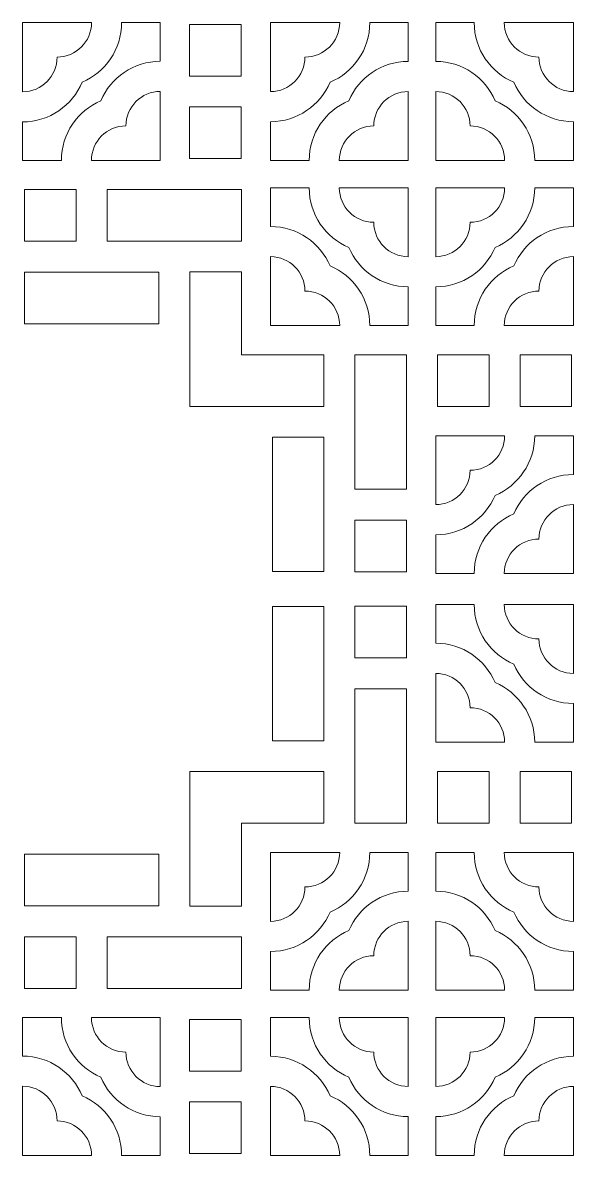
# Model space of a CAD drawing. Header units: centimetres. Extents: x -71 to 71, y -33 to 33.
# Drawn here: x 39 to 71, y -32.9 to 32.9 of the extents above; entities that cross this region are included whole.
import ezdxf

# ---------------------------------------------------------------- set-up
doc = ezdxf.new("R2010")
doc.units = ezdxf.units.CM
doc.header["$MEASUREMENT"] = 0
doc.layers.add('layer 1', color=7, linetype='Continuous')

msp = doc.modelspace()

# ---------------------------------------------------------------- linework, layer by layer
at = {"layer": 'layer 1', "color": 240, "lineweight": 9}
for points in [[(48.7051, 29.80775), (51.7051, 29.80775), (51.7051, 32.80773), (48.7051, 32.80773), (48.7051, 29.80775)], [(43.91277, 20.2086), (51.71277, 20.2086), (51.71277, 23.20858), (43.91277, 23.20858), (43.91277, 20.2086)], [(39.11066, 15.41611), (46.91066, 15.41611), (46.91066, 18.41609), (39.11066, 18.41609), (39.11066, 15.41611)], [(48.7051, -28.00771), (51.7051, -28.00771), (51.7051, -25.00773), (48.7051, -25.00773), (48.7051, -28.00771)]]:
    msp.add_lwpolyline(points, close=True, dxfattribs=at)
for points, knots in [([(53.41277, 28.90365), (54.51544, 28.90365), (55.41275, 29.80702), (55.41275, 30.90782), (55.41275, 30.90782), (56.51785, 30.89952), (57.42871, 31.80216), (57.42871, 32.90775), (57.42871, 32.90775), (57.42871, 32.90775), (53.41277, 32.90775), (53.41277, 32.90775), (53.41277, 32.90775), (53.41277, 32.90775), (53.41277, 28.90365), (53.41277, 28.90365)], [0, 0, 0, 0, 0.2, 0.2, 0.2, 0.2, 0.4, 0.4, 0.4, 0.4, 0.6, 0.6, 0.6, 0.6, 1, 1, 1, 1]), ([(56.86803, 29.44403), (56.29873, 28.09801), (54.96591, 27.15355), (53.41277, 27.15355), (53.41277, 27.15355), (53.41277, 27.15355), (53.41277, 24.90775), (53.41277, 24.90775), (53.41277, 24.90775), (53.41277, 24.90775), (55.65857, 24.90775), (55.65857, 24.90775), (55.65857, 24.90775), (55.65857, 26.46422), (56.60723, 27.79926), (57.95788, 28.3665), (57.95788, 28.3665), (58.52746, 29.7119), (59.86007, 30.65608), (61.41277, 30.65608), (61.41277, 30.65608), (61.41277, 30.65608), (61.41277, 32.90775), (61.41277, 32.90775), (61.41277, 32.90775), (61.41277, 32.90775), (59.17871, 32.90775), (59.17871, 32.90775), (59.17871, 32.90775), (59.17871, 31.34697), (58.22465, 30.00856), (56.86803, 29.44403)], [0, 0, 0, 0, 0.11111111, 0.11111111, 0.11111111, 0.11111111, 0.22222222, 0.22222222, 0.22222222, 0.22222222, 0.33333333, 0.33333333, 0.33333333, 0.33333333, 0.44444444, 0.44444444, 0.44444444, 0.44444444, 0.55555556, 0.55555556, 0.55555556, 0.55555556, 0.66666667, 0.66666667, 0.66666667, 0.66666667, 0.77777778, 0.77777778, 0.77777778, 0.77777778, 1, 1, 1, 1]), ([(67.55751, 29.44403), (68.12681, 28.09801), (69.45963, 27.15355), (71.01277, 27.15355), (71.01277, 27.15355), (71.01277, 27.15355), (71.01277, 24.90775), (71.01277, 24.90775), (71.01277, 24.90775), (71.01277, 24.90775), (68.76697, 24.90775), (68.76697, 24.90775), (68.76697, 24.90775), (68.76697, 26.46422), (67.81831, 27.79926), (66.46766, 28.3665), (66.46766, 28.3665), (65.89808, 29.7119), (64.56547, 30.65608), (63.01277, 30.65608), (63.01277, 30.65608), (63.01277, 30.65608), (63.01277, 32.90775), (63.01277, 32.90775), (63.01277, 32.90775), (63.01277, 32.90775), (65.24683, 32.90775), (65.24683, 32.90775), (65.24683, 32.90775), (65.24683, 31.34697), (66.20089, 30.00856), (67.55751, 29.44403)], [0, 0, 0, 0, 0.11111111, 0.11111111, 0.11111111, 0.11111111, 0.22222222, 0.22222222, 0.22222222, 0.22222222, 0.33333333, 0.33333333, 0.33333333, 0.33333333, 0.44444444, 0.44444444, 0.44444444, 0.44444444, 0.55555556, 0.55555556, 0.55555556, 0.55555556, 0.66666667, 0.66666667, 0.66666667, 0.66666667, 0.77777778, 0.77777778, 0.77777778, 0.77777778, 1, 1, 1, 1]), ([(71.01277, 28.90365), (69.9101, 28.90365), (69.01279, 29.80702), (69.01279, 30.90782), (69.01279, 30.90782), (67.90769, 30.89952), (66.99683, 31.80216), (66.99683, 32.90775), (66.99683, 32.90775), (66.99683, 32.90775), (71.01277, 32.90775), (71.01277, 32.90775), (71.01277, 32.90775), (71.01277, 32.90775), (71.01277, 28.90365), (71.01277, 28.90365)], [0, 0, 0, 0, 0.2, 0.2, 0.2, 0.2, 0.4, 0.4, 0.4, 0.4, 0.6, 0.6, 0.6, 0.6, 1, 1, 1, 1]), ([(43.00412, 32.9077), (43.00412, 31.80503), (42.10075, 30.90772), (40.99995, 30.90772), (40.99995, 30.90772), (41.00825, 29.80262), (40.10561, 28.89176), (39.00002, 28.89176), (39.00002, 28.89176), (39.00002, 28.89176), (39.00002, 32.9077), (39.00002, 32.9077), (39.00002, 32.9077), (39.00002, 32.9077), (43.00412, 32.9077), (43.00412, 32.9077)], [0, 0, 0, 0, 0.2, 0.2, 0.2, 0.2, 0.4, 0.4, 0.4, 0.4, 0.6, 0.6, 0.6, 0.6, 1, 1, 1, 1]), ([(42.46374, 29.45244), (43.80976, 30.02174), (44.75422, 31.35456), (44.75422, 32.9077), (44.75422, 32.9077), (44.75422, 32.9077), (47.00002, 32.9077), (47.00002, 32.9077), (47.00002, 32.9077), (47.00002, 32.9077), (47.00002, 30.6619), (47.00002, 30.6619), (47.00002, 30.6619), (45.44355, 30.6619), (44.10851, 29.71324), (43.54127, 28.36259), (43.54127, 28.36259), (42.19587, 27.79301), (41.25169, 26.4604), (41.25169, 24.9077), (41.25169, 24.9077), (41.25169, 24.9077), (39.00002, 24.9077), (39.00002, 24.9077), (39.00002, 24.9077), (39.00002, 24.9077), (39.00002, 27.14176), (39.00002, 27.14176), (39.00002, 27.14176), (40.5608, 27.14176), (41.89921, 28.09582), (42.46374, 29.45244)], [0, 0, 0, 0, 0.11111111, 0.11111111, 0.11111111, 0.11111111, 0.22222222, 0.22222222, 0.22222222, 0.22222222, 0.33333333, 0.33333333, 0.33333333, 0.33333333, 0.44444444, 0.44444444, 0.44444444, 0.44444444, 0.55555556, 0.55555556, 0.55555556, 0.55555556, 0.66666667, 0.66666667, 0.66666667, 0.66666667, 0.77777778, 0.77777778, 0.77777778, 0.77777778, 1, 1, 1, 1]), ([(45.00002, 26.9077), (43.89563, 26.9077), (43.00169, 26.01209), (43.00169, 24.9077), (43.00169, 24.9077), (43.00169, 24.9077), (47.00002, 24.9077), (47.00002, 24.9077), (47.00002, 24.9077), (47.00002, 24.9077), (47.00002, 28.9119), (47.00002, 28.9119), (47.00002, 28.9119), (45.89742, 28.9119), (45.00002, 28.00848), (45.00002, 26.9077)], [0, 0, 0, 0, 0.2, 0.2, 0.2, 0.2, 0.4, 0.4, 0.4, 0.4, 0.6, 0.6, 0.6, 0.6, 1, 1, 1, 1]), ([(59.41277, 26.90775), (59.41277, 28.01214), (60.30838, 28.90608), (61.41277, 28.90608), (61.41277, 28.90608), (61.41277, 28.90608), (61.41277, 24.90775), (61.41277, 24.90775), (61.41277, 24.90775), (61.41277, 24.90775), (57.40857, 24.90775), (57.40857, 24.90775), (57.40857, 24.90775), (57.40857, 26.01035), (58.31199, 26.90775), (59.41277, 26.90775)], [0, 0, 0, 0, 0.2, 0.2, 0.2, 0.2, 0.4, 0.4, 0.4, 0.4, 0.6, 0.6, 0.6, 0.6, 1, 1, 1, 1]), ([(65.01277, 26.90775), (65.01277, 28.01214), (64.11716, 28.90608), (63.01277, 28.90608), (63.01277, 28.90608), (63.01277, 28.90608), (63.01277, 24.90775), (63.01277, 24.90775), (63.01277, 24.90775), (63.01277, 24.90775), (67.01697, 24.90775), (67.01697, 24.90775), (67.01697, 24.90775), (67.01697, 26.01035), (66.11355, 26.90775), (65.01277, 26.90775)], [0, 0, 0, 0, 0.2, 0.2, 0.2, 0.2, 0.4, 0.4, 0.4, 0.4, 0.6, 0.6, 0.6, 0.6, 1, 1, 1, 1]), ([(51.7051, 25.00773), (51.7051, 25.00773), (48.7051, 25.00773), (48.7051, 25.00773), (48.7051, 25.00773), (48.7051, 25.00773), (48.7051, 28.00773), (48.7051, 28.00773), (48.7051, 28.00773), (48.7051, 28.00773), (51.7051, 28.00773), (51.7051, 28.00773), (51.7051, 28.00773), (51.7051, 28.00773), (51.7051, 25.00773), (51.7051, 25.00773)], [0, 0, 0, 0, 0.2, 0.2, 0.2, 0.2, 0.4, 0.4, 0.4, 0.4, 0.6, 0.6, 0.6, 0.6, 1, 1, 1, 1]), ([(47.00002, 24.99012), (47.00112, 24.96277), (47.00169, 24.9353), (47.00169, 24.9077), (47.00169, 24.9077), (47.00169, 24.90758), (47.00168, 24.90745), (47.00168, 24.90732)], [0, 0, 0, 0, 0.33333333, 0.33333333, 0.33333333, 0.33333333, 1, 1, 1, 1]), ([(61.33035, 24.90775), (61.3577, 24.90665), (61.38517, 24.90608), (61.41277, 24.90608), (61.41277, 24.90608), (61.41289, 24.90608), (61.41302, 24.90609), (61.41315, 24.90609)], [0, 0, 0, 0, 0.33333333, 0.33333333, 0.33333333, 0.33333333, 1, 1, 1, 1]), ([(63.09519, 24.90775), (63.06784, 24.90665), (63.04037, 24.90608), (63.01277, 24.90608), (63.01277, 24.90608), (63.01265, 24.90608), (63.01252, 24.90609), (63.01239, 24.90609)], [0, 0, 0, 0, 0.33333333, 0.33333333, 0.33333333, 0.33333333, 1, 1, 1, 1]), ([(42.10597, 20.20496), (42.10597, 20.20496), (42.10597, 23.20496), (42.10597, 23.20496), (42.10597, 23.20496), (42.10597, 23.20496), (39.10597, 23.20496), (39.10597, 23.20496), (39.10597, 23.20496), (39.10597, 23.20496), (39.10597, 20.20496), (39.10597, 20.20496), (39.10597, 20.20496), (39.10597, 20.20496), (42.10597, 20.20496), (42.10597, 20.20496)], [0, 0, 0, 0, 0.2, 0.2, 0.2, 0.2, 0.4, 0.4, 0.4, 0.4, 0.6, 0.6, 0.6, 0.6, 1, 1, 1, 1]), ([(56.86803, 18.77147), (56.29873, 20.11749), (54.96591, 21.06195), (53.41277, 21.06195), (53.41277, 21.06195), (53.41277, 21.06195), (53.41277, 23.30775), (53.41277, 23.30775), (53.41277, 23.30775), (53.41277, 23.30775), (55.65857, 23.30775), (55.65857, 23.30775), (55.65857, 23.30775), (55.65857, 21.75128), (56.60723, 20.41624), (57.95788, 19.849), (57.95788, 19.849), (58.52746, 18.5036), (59.86007, 17.55942), (61.41277, 17.55942), (61.41277, 17.55942), (61.41277, 17.55942), (61.41277, 15.30775), (61.41277, 15.30775), (61.41277, 15.30775), (61.41277, 15.30775), (59.17871, 15.30775), (59.17871, 15.30775), (59.17871, 15.30775), (59.17871, 16.86853), (58.22465, 18.20694), (56.86803, 18.77147)], [0, 0, 0, 0, 0.11111111, 0.11111111, 0.11111111, 0.11111111, 0.22222222, 0.22222222, 0.22222222, 0.22222222, 0.33333333, 0.33333333, 0.33333333, 0.33333333, 0.44444444, 0.44444444, 0.44444444, 0.44444444, 0.55555556, 0.55555556, 0.55555556, 0.55555556, 0.66666667, 0.66666667, 0.66666667, 0.66666667, 0.77777778, 0.77777778, 0.77777778, 0.77777778, 1, 1, 1, 1]), ([(59.41277, 21.30775), (59.41277, 20.20336), (60.30838, 19.30942), (61.41277, 19.30942), (61.41277, 19.30942), (61.41277, 19.30942), (61.41277, 23.30775), (61.41277, 23.30775), (61.41277, 23.30775), (61.41277, 23.30775), (57.40857, 23.30775), (57.40857, 23.30775), (57.40857, 23.30775), (57.40857, 22.20515), (58.31199, 21.30775), (59.41277, 21.30775)], [0, 0, 0, 0, 0.2, 0.2, 0.2, 0.2, 0.4, 0.4, 0.4, 0.4, 0.6, 0.6, 0.6, 0.6, 1, 1, 1, 1]), ([(61.33035, 23.30775), (61.3577, 23.30885), (61.38517, 23.30942), (61.41277, 23.30942), (61.41277, 23.30942), (61.41289, 23.30942), (61.41302, 23.30941), (61.41315, 23.30941)], [0, 0, 0, 0, 0.33333333, 0.33333333, 0.33333333, 0.33333333, 1, 1, 1, 1]), ([(63.09519, 23.30775), (63.06784, 23.30885), (63.04037, 23.30942), (63.01277, 23.30942), (63.01277, 23.30942), (63.01265, 23.30942), (63.01252, 23.30941), (63.01239, 23.30941)], [0, 0, 0, 0, 0.33333333, 0.33333333, 0.33333333, 0.33333333, 1, 1, 1, 1]), ([(67.55751, 18.77147), (68.12681, 20.11749), (69.45963, 21.06195), (71.01277, 21.06195), (71.01277, 21.06195), (71.01277, 21.06195), (71.01277, 23.30775), (71.01277, 23.30775), (71.01277, 23.30775), (71.01277, 23.30775), (68.76697, 23.30775), (68.76697, 23.30775), (68.76697, 23.30775), (68.76697, 21.75128), (67.81831, 20.41624), (66.46766, 19.849), (66.46766, 19.849), (65.89808, 18.5036), (64.56547, 17.55942), (63.01277, 17.55942), (63.01277, 17.55942), (63.01277, 17.55942), (63.01277, 15.30775), (63.01277, 15.30775), (63.01277, 15.30775), (63.01277, 15.30775), (65.24683, 15.30775), (65.24683, 15.30775), (65.24683, 15.30775), (65.24683, 16.86853), (66.20089, 18.20694), (67.55751, 18.77147)], [0, 0, 0, 0, 0.11111111, 0.11111111, 0.11111111, 0.11111111, 0.22222222, 0.22222222, 0.22222222, 0.22222222, 0.33333333, 0.33333333, 0.33333333, 0.33333333, 0.44444444, 0.44444444, 0.44444444, 0.44444444, 0.55555556, 0.55555556, 0.55555556, 0.55555556, 0.66666667, 0.66666667, 0.66666667, 0.66666667, 0.77777778, 0.77777778, 0.77777778, 0.77777778, 1, 1, 1, 1]), ([(65.01277, 21.30775), (65.01277, 20.20336), (64.11716, 19.30942), (63.01277, 19.30942), (63.01277, 19.30942), (63.01277, 19.30942), (63.01277, 23.30775), (63.01277, 23.30775), (63.01277, 23.30775), (63.01277, 23.30775), (67.01697, 23.30775), (67.01697, 23.30775), (67.01697, 23.30775), (67.01697, 22.20515), (66.11355, 21.30775), (65.01277, 21.30775)], [0, 0, 0, 0, 0.2, 0.2, 0.2, 0.2, 0.4, 0.4, 0.4, 0.4, 0.6, 0.6, 0.6, 0.6, 1, 1, 1, 1]), ([(53.41277, 19.31185), (54.51544, 19.31185), (55.41275, 18.40848), (55.41275, 17.30768), (55.41275, 17.30768), (56.51785, 17.31598), (57.42871, 16.41334), (57.42871, 15.30775), (57.42871, 15.30775), (57.42871, 15.30775), (53.41277, 15.30775), (53.41277, 15.30775), (53.41277, 15.30775), (53.41277, 15.30775), (53.41277, 19.31185), (53.41277, 19.31185)], [0, 0, 0, 0, 0.2, 0.2, 0.2, 0.2, 0.4, 0.4, 0.4, 0.4, 0.6, 0.6, 0.6, 0.6, 1, 1, 1, 1]), ([(71.01277, 19.31185), (69.9101, 19.31185), (69.01279, 18.40848), (69.01279, 17.30768), (69.01279, 17.30768), (67.90769, 17.31598), (66.99683, 16.41334), (66.99683, 15.30775), (66.99683, 15.30775), (66.99683, 15.30775), (71.01277, 15.30775), (71.01277, 15.30775), (71.01277, 15.30775), (71.01277, 15.30775), (71.01277, 19.31185), (71.01277, 19.31185)], [0, 0, 0, 0, 0.2, 0.2, 0.2, 0.2, 0.4, 0.4, 0.4, 0.4, 0.6, 0.6, 0.6, 0.6, 1, 1, 1, 1]), ([(48.71664, 10.61157), (48.71664, 10.61157), (56.50819, 10.61141), (56.50819, 10.61141), (56.50819, 10.61141), (56.50819, 10.61141), (56.50819, 13.61141), (56.50819, 13.61141), (56.50819, 13.61141), (56.50819, 13.61141), (51.71664, 13.60397), (51.71664, 13.60397), (51.71664, 13.60397), (51.71664, 13.60397), (51.71734, 18.4211), (51.71734, 18.4211), (51.71734, 18.4211), (51.71734, 18.4211), (48.71734, 18.4211), (48.71734, 18.4211), (48.71734, 18.4211), (48.71734, 18.4211), (48.71664, 10.61157), (48.71664, 10.61157)], [0, 0, 0, 0, 0.14285714, 0.14285714, 0.14285714, 0.14285714, 0.28571429, 0.28571429, 0.28571429, 0.28571429, 0.42857143, 0.42857143, 0.42857143, 0.42857143, 0.57142857, 0.57142857, 0.57142857, 0.57142857, 0.71428571, 0.71428571, 0.71428571, 0.71428571, 1, 1, 1, 1]), ([(61.31314, 5.80397), (61.31314, 5.80397), (61.31314, 13.60397), (61.31314, 13.60397), (61.31314, 13.60397), (61.31314, 13.60397), (58.31315, 13.60397), (58.31315, 13.60397), (58.31315, 13.60397), (58.31315, 13.60397), (58.31315, 5.80397), (58.31315, 5.80397), (58.31315, 5.80397), (58.31315, 5.80397), (61.31314, 5.80397), (61.31314, 5.80397)], [0, 0, 0, 0, 0.2, 0.2, 0.2, 0.2, 0.4, 0.4, 0.4, 0.4, 0.6, 0.6, 0.6, 0.6, 1, 1, 1, 1]), ([(63.11261, 10.60472), (63.11261, 10.60472), (63.11261, 13.60472), (63.11261, 13.60472), (63.11261, 13.60472), (63.11261, 13.60472), (66.11261, 13.60472), (66.11261, 13.60472), (66.11261, 13.60472), (66.11261, 13.60472), (66.11261, 10.60472), (66.11261, 10.60472), (66.11261, 10.60472), (66.11261, 10.60472), (63.11261, 10.60472), (63.11261, 10.60472)], [0, 0, 0, 0, 0.2, 0.2, 0.2, 0.2, 0.4, 0.4, 0.4, 0.4, 0.6, 0.6, 0.6, 0.6, 1, 1, 1, 1]), ([(70.91261, 10.60472), (70.91261, 10.60472), (70.91261, 13.60472), (70.91261, 13.60472), (70.91261, 13.60472), (70.91261, 13.60472), (67.91261, 13.60472), (67.91261, 13.60472), (67.91261, 13.60472), (67.91261, 13.60472), (67.91261, 10.60472), (67.91261, 10.60472), (67.91261, 10.60472), (67.91261, 10.60472), (70.91261, 10.60472), (70.91261, 10.60472)], [0, 0, 0, 0, 0.2, 0.2, 0.2, 0.2, 0.4, 0.4, 0.4, 0.4, 0.6, 0.6, 0.6, 0.6, 1, 1, 1, 1]), ([(56.51479, 1.01498), (56.51479, 1.01498), (56.51479, 8.81498), (56.51479, 8.81498), (56.51479, 8.81498), (56.51479, 8.81498), (53.5148, 8.81498), (53.5148, 8.81498), (53.5148, 8.81498), (53.5148, 8.81498), (53.5148, 1.01498), (53.5148, 1.01498), (53.5148, 1.01498), (53.5148, 1.01498), (56.51479, 1.01498), (56.51479, 1.01498)], [0, 0, 0, 0, 0.2, 0.2, 0.2, 0.2, 0.4, 0.4, 0.4, 0.4, 0.6, 0.6, 0.6, 0.6, 1, 1, 1, 1]), ([(63.09473, 8.9), (63.06738, 8.9011), (63.03991, 8.90167), (63.01231, 8.90167), (63.01231, 8.90167), (63.01219, 8.90167), (63.01206, 8.90166), (63.01193, 8.90166)], [0, 0, 0, 0, 0.33333333, 0.33333333, 0.33333333, 0.33333333, 1, 1, 1, 1]), ([(67.55705, 4.36372), (68.12635, 5.70974), (69.45917, 6.6542), (71.01231, 6.6542), (71.01231, 6.6542), (71.01231, 6.6542), (71.01231, 8.9), (71.01231, 8.9), (71.01231, 8.9), (71.01231, 8.9), (68.76651, 8.9), (68.76651, 8.9), (68.76651, 8.9), (68.76651, 7.34353), (67.81785, 6.00849), (66.4672, 5.44125), (66.4672, 5.44125), (65.89762, 4.09585), (64.56501, 3.15167), (63.01231, 3.15167), (63.01231, 3.15167), (63.01231, 3.15167), (63.01231, 0.9), (63.01231, 0.9), (63.01231, 0.9), (63.01231, 0.9), (65.24637, 0.9), (65.24637, 0.9), (65.24637, 0.9), (65.24637, 2.46078), (66.20043, 3.79919), (67.55705, 4.36372)], [0, 0, 0, 0, 0.11111111, 0.11111111, 0.11111111, 0.11111111, 0.22222222, 0.22222222, 0.22222222, 0.22222222, 0.33333333, 0.33333333, 0.33333333, 0.33333333, 0.44444444, 0.44444444, 0.44444444, 0.44444444, 0.55555556, 0.55555556, 0.55555556, 0.55555556, 0.66666667, 0.66666667, 0.66666667, 0.66666667, 0.77777778, 0.77777778, 0.77777778, 0.77777778, 1, 1, 1, 1]), ([(65.01231, 6.9), (65.01231, 5.79561), (64.1167, 4.90167), (63.01231, 4.90167), (63.01231, 4.90167), (63.01231, 4.90167), (63.01231, 8.9), (63.01231, 8.9), (63.01231, 8.9), (63.01231, 8.9), (67.01651, 8.9), (67.01651, 8.9), (67.01651, 8.9), (67.01651, 7.7974), (66.11309, 6.9), (65.01231, 6.9)], [0, 0, 0, 0, 0.2, 0.2, 0.2, 0.2, 0.4, 0.4, 0.4, 0.4, 0.6, 0.6, 0.6, 0.6, 1, 1, 1, 1]), ([(71.01231, 4.9041), (69.90964, 4.9041), (69.01233, 4.00073), (69.01233, 2.89993), (69.01233, 2.89993), (67.90723, 2.90823), (66.99637, 2.00559), (66.99637, 0.9), (66.99637, 0.9), (66.99637, 0.9), (71.01231, 0.9), (71.01231, 0.9), (71.01231, 0.9), (71.01231, 0.9), (71.01231, 4.9041), (71.01231, 4.9041)], [0, 0, 0, 0, 0.2, 0.2, 0.2, 0.2, 0.4, 0.4, 0.4, 0.4, 0.6, 0.6, 0.6, 0.6, 1, 1, 1, 1]), ([(61.30876, 1.00155), (61.30876, 1.00155), (61.30876, 4.00155), (61.30876, 4.00155), (61.30876, 4.00155), (61.30876, 4.00155), (58.30876, 4.00155), (58.30876, 4.00155), (58.30876, 4.00155), (58.30876, 4.00155), (58.30876, 1.00155), (58.30876, 1.00155), (58.30876, 1.00155), (58.30876, 1.00155), (61.30876, 1.00155), (61.30876, 1.00155)], [0, 0, 0, 0, 0.2, 0.2, 0.2, 0.2, 0.4, 0.4, 0.4, 0.4, 0.6, 0.6, 0.6, 0.6, 1, 1, 1, 1]), ([(56.51479, -1.01498), (56.51479, -1.01498), (56.51479, -8.81498), (56.51479, -8.81498), (56.51479, -8.81498), (56.51479, -8.81498), (53.5148, -8.81498), (53.5148, -8.81498), (53.5148, -8.81498), (53.5148, -8.81498), (53.5148, -1.01498), (53.5148, -1.01498), (53.5148, -1.01498), (53.5148, -1.01498), (56.51479, -1.01498), (56.51479, -1.01498)], [0, 0, 0, 0, 0.2, 0.2, 0.2, 0.2, 0.4, 0.4, 0.4, 0.4, 0.6, 0.6, 0.6, 0.6, 1, 1, 1, 1]), ([(61.30876, -1.00155), (61.30876, -1.00155), (61.30876, -4.00155), (61.30876, -4.00155), (61.30876, -4.00155), (61.30876, -4.00155), (58.30876, -4.00155), (58.30876, -4.00155), (58.30876, -4.00155), (58.30876, -4.00155), (58.30876, -1.00155), (58.30876, -1.00155), (58.30876, -1.00155), (58.30876, -1.00155), (61.30876, -1.00155), (61.30876, -1.00155)], [0, 0, 0, 0, 0.2, 0.2, 0.2, 0.2, 0.4, 0.4, 0.4, 0.4, 0.6, 0.6, 0.6, 0.6, 1, 1, 1, 1]), ([(67.55705, -4.36372), (68.12635, -5.70974), (69.45917, -6.6542), (71.01231, -6.6542), (71.01231, -6.6542), (71.01231, -6.6542), (71.01231, -8.9), (71.01231, -8.9), (71.01231, -8.9), (71.01231, -8.9), (68.76651, -8.9), (68.76651, -8.9), (68.76651, -8.9), (68.76651, -7.34353), (67.81785, -6.00849), (66.4672, -5.44125), (66.4672, -5.44125), (65.89762, -4.09585), (64.56501, -3.15167), (63.01231, -3.15167), (63.01231, -3.15167), (63.01231, -3.15167), (63.01231, -0.9), (63.01231, -0.9), (63.01231, -0.9), (63.01231, -0.9), (65.24637, -0.9), (65.24637, -0.9), (65.24637, -0.9), (65.24637, -2.46078), (66.20043, -3.79919), (67.55705, -4.36372)], [0, 0, 0, 0, 0.11111111, 0.11111111, 0.11111111, 0.11111111, 0.22222222, 0.22222222, 0.22222222, 0.22222222, 0.33333333, 0.33333333, 0.33333333, 0.33333333, 0.44444444, 0.44444444, 0.44444444, 0.44444444, 0.55555556, 0.55555556, 0.55555556, 0.55555556, 0.66666667, 0.66666667, 0.66666667, 0.66666667, 0.77777778, 0.77777778, 0.77777778, 0.77777778, 1, 1, 1, 1]), ([(71.01231, -4.9041), (69.90964, -4.9041), (69.01233, -4.00073), (69.01233, -2.89993), (69.01233, -2.89993), (67.90723, -2.90823), (66.99637, -2.00559), (66.99637, -0.9), (66.99637, -0.9), (66.99637, -0.9), (71.01231, -0.9), (71.01231, -0.9), (71.01231, -0.9), (71.01231, -0.9), (71.01231, -4.9041), (71.01231, -4.9041)], [0, 0, 0, 0, 0.2, 0.2, 0.2, 0.2, 0.4, 0.4, 0.4, 0.4, 0.6, 0.6, 0.6, 0.6, 1, 1, 1, 1]), ([(65.01231, -6.9), (65.01231, -5.79561), (64.1167, -4.90167), (63.01231, -4.90167), (63.01231, -4.90167), (63.01231, -4.90167), (63.01231, -8.9), (63.01231, -8.9), (63.01231, -8.9), (63.01231, -8.9), (67.01651, -8.9), (67.01651, -8.9), (67.01651, -8.9), (67.01651, -7.7974), (66.11309, -6.9), (65.01231, -6.9)], [0, 0, 0, 0, 0.2, 0.2, 0.2, 0.2, 0.4, 0.4, 0.4, 0.4, 0.6, 0.6, 0.6, 0.6, 1, 1, 1, 1]), ([(61.31314, -5.80397), (61.31314, -5.80397), (61.31314, -13.60397), (61.31314, -13.60397), (61.31314, -13.60397), (61.31314, -13.60397), (58.31315, -13.60397), (58.31315, -13.60397), (58.31315, -13.60397), (58.31315, -13.60397), (58.31315, -5.80397), (58.31315, -5.80397), (58.31315, -5.80397), (58.31315, -5.80397), (61.31314, -5.80397), (61.31314, -5.80397)], [0, 0, 0, 0, 0.2, 0.2, 0.2, 0.2, 0.4, 0.4, 0.4, 0.4, 0.6, 0.6, 0.6, 0.6, 1, 1, 1, 1]), ([(63.09473, -8.9), (63.06738, -8.9011), (63.03991, -8.90167), (63.01231, -8.90167), (63.01231, -8.90167), (63.01219, -8.90167), (63.01206, -8.90166), (63.01193, -8.90166)], [0, 0, 0, 0, 0.33333333, 0.33333333, 0.33333333, 0.33333333, 1, 1, 1, 1]), ([(48.71664, -10.61157), (48.71664, -10.61157), (56.50819, -10.61141), (56.50819, -10.61141), (56.50819, -10.61141), (56.50819, -10.61141), (56.50819, -13.61141), (56.50819, -13.61141), (56.50819, -13.61141), (56.50819, -13.61141), (51.71664, -13.60397), (51.71664, -13.60397), (51.71664, -13.60397), (51.71664, -13.60397), (51.71734, -18.4211), (51.71734, -18.4211), (51.71734, -18.4211), (51.71734, -18.4211), (48.71734, -18.4211), (48.71734, -18.4211), (48.71734, -18.4211), (48.71734, -18.4211), (48.71664, -10.61157), (48.71664, -10.61157)], [0, 0, 0, 0, 0.14285714, 0.14285714, 0.14285714, 0.14285714, 0.28571429, 0.28571429, 0.28571429, 0.28571429, 0.42857143, 0.42857143, 0.42857143, 0.42857143, 0.57142857, 0.57142857, 0.57142857, 0.57142857, 0.71428571, 0.71428571, 0.71428571, 0.71428571, 1, 1, 1, 1]), ([(63.11261, -10.60472), (63.11261, -10.60472), (63.11261, -13.60472), (63.11261, -13.60472), (63.11261, -13.60472), (63.11261, -13.60472), (66.11261, -13.60472), (66.11261, -13.60472), (66.11261, -13.60472), (66.11261, -13.60472), (66.11261, -10.60472), (66.11261, -10.60472), (66.11261, -10.60472), (66.11261, -10.60472), (63.11261, -10.60472), (63.11261, -10.60472)], [0, 0, 0, 0, 0.2, 0.2, 0.2, 0.2, 0.4, 0.4, 0.4, 0.4, 0.6, 0.6, 0.6, 0.6, 1, 1, 1, 1]), ([(70.91261, -10.60472), (70.91261, -10.60472), (70.91261, -13.60472), (70.91261, -13.60472), (70.91261, -13.60472), (70.91261, -13.60472), (67.91261, -13.60472), (67.91261, -13.60472), (67.91261, -13.60472), (67.91261, -13.60472), (67.91261, -10.60472), (67.91261, -10.60472), (67.91261, -10.60472), (67.91261, -10.60472), (70.91261, -10.60472), (70.91261, -10.60472)], [0, 0, 0, 0, 0.2, 0.2, 0.2, 0.2, 0.4, 0.4, 0.4, 0.4, 0.6, 0.6, 0.6, 0.6, 1, 1, 1, 1]), ([(46.91066, -18.41609), (46.91066, -18.41609), (39.11066, -18.41609), (39.11066, -18.41609), (39.11066, -18.41609), (39.11066, -18.41609), (39.11066, -15.4161), (39.11066, -15.4161), (39.11066, -15.4161), (39.11066, -15.4161), (46.91066, -15.4161), (46.91066, -15.4161), (46.91066, -15.4161), (46.91066, -15.4161), (46.91066, -18.41609), (46.91066, -18.41609)], [0, 0, 0, 0, 0.2, 0.2, 0.2, 0.2, 0.4, 0.4, 0.4, 0.4, 0.6, 0.6, 0.6, 0.6, 1, 1, 1, 1]), ([(53.41277, -19.31185), (54.51544, -19.31185), (55.41275, -18.40848), (55.41275, -17.30768), (55.41275, -17.30768), (56.51785, -17.31598), (57.42871, -16.41334), (57.42871, -15.30775), (57.42871, -15.30775), (57.42871, -15.30775), (53.41277, -15.30775), (53.41277, -15.30775), (53.41277, -15.30775), (53.41277, -15.30775), (53.41277, -19.31185), (53.41277, -19.31185)], [0, 0, 0, 0, 0.2, 0.2, 0.2, 0.2, 0.4, 0.4, 0.4, 0.4, 0.6, 0.6, 0.6, 0.6, 1, 1, 1, 1]), ([(56.86803, -18.77147), (56.29873, -20.11749), (54.96591, -21.06195), (53.41277, -21.06195), (53.41277, -21.06195), (53.41277, -21.06195), (53.41277, -23.30775), (53.41277, -23.30775), (53.41277, -23.30775), (53.41277, -23.30775), (55.65857, -23.30775), (55.65857, -23.30775), (55.65857, -23.30775), (55.65857, -21.75128), (56.60723, -20.41624), (57.95788, -19.849), (57.95788, -19.849), (58.52746, -18.5036), (59.86007, -17.55942), (61.41277, -17.55942), (61.41277, -17.55942), (61.41277, -17.55942), (61.41277, -15.30775), (61.41277, -15.30775), (61.41277, -15.30775), (61.41277, -15.30775), (59.17871, -15.30775), (59.17871, -15.30775), (59.17871, -15.30775), (59.17871, -16.86853), (58.22465, -18.20694), (56.86803, -18.77147)], [0, 0, 0, 0, 0.11111111, 0.11111111, 0.11111111, 0.11111111, 0.22222222, 0.22222222, 0.22222222, 0.22222222, 0.33333333, 0.33333333, 0.33333333, 0.33333333, 0.44444444, 0.44444444, 0.44444444, 0.44444444, 0.55555556, 0.55555556, 0.55555556, 0.55555556, 0.66666667, 0.66666667, 0.66666667, 0.66666667, 0.77777778, 0.77777778, 0.77777778, 0.77777778, 1, 1, 1, 1]), ([(67.55751, -18.77147), (68.12681, -20.11749), (69.45963, -21.06195), (71.01277, -21.06195), (71.01277, -21.06195), (71.01277, -21.06195), (71.01277, -23.30775), (71.01277, -23.30775), (71.01277, -23.30775), (71.01277, -23.30775), (68.76697, -23.30775), (68.76697, -23.30775), (68.76697, -23.30775), (68.76697, -21.75128), (67.81831, -20.41624), (66.46766, -19.849), (66.46766, -19.849), (65.89808, -18.5036), (64.56547, -17.55942), (63.01277, -17.55942), (63.01277, -17.55942), (63.01277, -17.55942), (63.01277, -15.30775), (63.01277, -15.30775), (63.01277, -15.30775), (63.01277, -15.30775), (65.24683, -15.30775), (65.24683, -15.30775), (65.24683, -15.30775), (65.24683, -16.86853), (66.20089, -18.20694), (67.55751, -18.77147)], [0, 0, 0, 0, 0.11111111, 0.11111111, 0.11111111, 0.11111111, 0.22222222, 0.22222222, 0.22222222, 0.22222222, 0.33333333, 0.33333333, 0.33333333, 0.33333333, 0.44444444, 0.44444444, 0.44444444, 0.44444444, 0.55555556, 0.55555556, 0.55555556, 0.55555556, 0.66666667, 0.66666667, 0.66666667, 0.66666667, 0.77777778, 0.77777778, 0.77777778, 0.77777778, 1, 1, 1, 1]), ([(71.01277, -19.31185), (69.9101, -19.31185), (69.01279, -18.40848), (69.01279, -17.30768), (69.01279, -17.30768), (67.90769, -17.31598), (66.99683, -16.41334), (66.99683, -15.30775), (66.99683, -15.30775), (66.99683, -15.30775), (71.01277, -15.30775), (71.01277, -15.30775), (71.01277, -15.30775), (71.01277, -15.30775), (71.01277, -19.31185), (71.01277, -19.31185)], [0, 0, 0, 0, 0.2, 0.2, 0.2, 0.2, 0.4, 0.4, 0.4, 0.4, 0.6, 0.6, 0.6, 0.6, 1, 1, 1, 1]), ([(59.41277, -21.30775), (59.41277, -20.20336), (60.30838, -19.30942), (61.41277, -19.30942), (61.41277, -19.30942), (61.41277, -19.30942), (61.41277, -23.30775), (61.41277, -23.30775), (61.41277, -23.30775), (61.41277, -23.30775), (57.40857, -23.30775), (57.40857, -23.30775), (57.40857, -23.30775), (57.40857, -22.20515), (58.31199, -21.30775), (59.41277, -21.30775)], [0, 0, 0, 0, 0.2, 0.2, 0.2, 0.2, 0.4, 0.4, 0.4, 0.4, 0.6, 0.6, 0.6, 0.6, 1, 1, 1, 1]), ([(65.01277, -21.30775), (65.01277, -20.20336), (64.11716, -19.30942), (63.01277, -19.30942), (63.01277, -19.30942), (63.01277, -19.30942), (63.01277, -23.30775), (63.01277, -23.30775), (63.01277, -23.30775), (63.01277, -23.30775), (67.01697, -23.30775), (67.01697, -23.30775), (67.01697, -23.30775), (67.01697, -22.20515), (66.11355, -21.30775), (65.01277, -21.30775)], [0, 0, 0, 0, 0.2, 0.2, 0.2, 0.2, 0.4, 0.4, 0.4, 0.4, 0.6, 0.6, 0.6, 0.6, 1, 1, 1, 1]), ([(42.10597, -20.20496), (42.10597, -20.20496), (42.10597, -23.20496), (42.10597, -23.20496), (42.10597, -23.20496), (42.10597, -23.20496), (39.10597, -23.20496), (39.10597, -23.20496), (39.10597, -23.20496), (39.10597, -23.20496), (39.10597, -20.20496), (39.10597, -20.20496), (39.10597, -20.20496), (39.10597, -20.20496), (42.10597, -20.20496), (42.10597, -20.20496)], [0, 0, 0, 0, 0.2, 0.2, 0.2, 0.2, 0.4, 0.4, 0.4, 0.4, 0.6, 0.6, 0.6, 0.6, 1, 1, 1, 1]), ([(51.71277, -23.20858), (51.71277, -23.20858), (43.91277, -23.20858), (43.91277, -23.20858), (43.91277, -23.20858), (43.91277, -23.20858), (43.91277, -20.20859), (43.91277, -20.20859), (43.91277, -20.20859), (43.91277, -20.20859), (51.71277, -20.20859), (51.71277, -20.20859), (51.71277, -20.20859), (51.71277, -20.20859), (51.71277, -23.20858), (51.71277, -23.20858)], [0, 0, 0, 0, 0.2, 0.2, 0.2, 0.2, 0.4, 0.4, 0.4, 0.4, 0.6, 0.6, 0.6, 0.6, 1, 1, 1, 1]), ([(61.33035, -23.30775), (61.3577, -23.30885), (61.38517, -23.30942), (61.41277, -23.30942), (61.41277, -23.30942), (61.41289, -23.30942), (61.41302, -23.30941), (61.41315, -23.30941)], [0, 0, 0, 0, 0.33333333, 0.33333333, 0.33333333, 0.33333333, 1, 1, 1, 1]), ([(63.09519, -23.30775), (63.06784, -23.30885), (63.04037, -23.30942), (63.01277, -23.30942), (63.01277, -23.30942), (63.01265, -23.30942), (63.01252, -23.30941), (63.01239, -23.30941)], [0, 0, 0, 0, 0.33333333, 0.33333333, 0.33333333, 0.33333333, 1, 1, 1, 1]), ([(42.46374, -29.45244), (43.80976, -30.02174), (44.75422, -31.35456), (44.75422, -32.9077), (44.75422, -32.9077), (44.75422, -32.9077), (47.00002, -32.9077), (47.00002, -32.9077), (47.00002, -32.9077), (47.00002, -32.9077), (47.00002, -30.6619), (47.00002, -30.6619), (47.00002, -30.6619), (45.44355, -30.6619), (44.10851, -29.71324), (43.54127, -28.36259), (43.54127, -28.36259), (42.19587, -27.79301), (41.25169, -26.4604), (41.25169, -24.9077), (41.25169, -24.9077), (41.25169, -24.9077), (39.00002, -24.9077), (39.00002, -24.9077), (39.00002, -24.9077), (39.00002, -24.9077), (39.00002, -27.14176), (39.00002, -27.14176), (39.00002, -27.14176), (40.5608, -27.14176), (41.89921, -28.09582), (42.46374, -29.45244)], [0, 0, 0, 0, 0.11111111, 0.11111111, 0.11111111, 0.11111111, 0.22222222, 0.22222222, 0.22222222, 0.22222222, 0.33333333, 0.33333333, 0.33333333, 0.33333333, 0.44444444, 0.44444444, 0.44444444, 0.44444444, 0.55555556, 0.55555556, 0.55555556, 0.55555556, 0.66666667, 0.66666667, 0.66666667, 0.66666667, 0.77777778, 0.77777778, 0.77777778, 0.77777778, 1, 1, 1, 1]), ([(45.00002, -26.9077), (43.89563, -26.9077), (43.00169, -26.01209), (43.00169, -24.9077), (43.00169, -24.9077), (43.00169, -24.9077), (47.00002, -24.9077), (47.00002, -24.9077), (47.00002, -24.9077), (47.00002, -24.9077), (47.00002, -28.9119), (47.00002, -28.9119), (47.00002, -28.9119), (45.89742, -28.9119), (45.00002, -28.00848), (45.00002, -26.9077)], [0, 0, 0, 0, 0.2, 0.2, 0.2, 0.2, 0.4, 0.4, 0.4, 0.4, 0.6, 0.6, 0.6, 0.6, 1, 1, 1, 1]), ([(47.00002, -24.99012), (47.00112, -24.96277), (47.00169, -24.9353), (47.00169, -24.9077), (47.00169, -24.9077), (47.00169, -24.90758), (47.00168, -24.90745), (47.00168, -24.90732)], [0, 0, 0, 0, 0.33333333, 0.33333333, 0.33333333, 0.33333333, 1, 1, 1, 1]), ([(56.86803, -29.44403), (56.29873, -28.09801), (54.96591, -27.15355), (53.41277, -27.15355), (53.41277, -27.15355), (53.41277, -27.15355), (53.41277, -24.90775), (53.41277, -24.90775), (53.41277, -24.90775), (53.41277, -24.90775), (55.65857, -24.90775), (55.65857, -24.90775), (55.65857, -24.90775), (55.65857, -26.46422), (56.60723, -27.79926), (57.95788, -28.3665), (57.95788, -28.3665), (58.52746, -29.7119), (59.86007, -30.65608), (61.41277, -30.65608), (61.41277, -30.65608), (61.41277, -30.65608), (61.41277, -32.90775), (61.41277, -32.90775), (61.41277, -32.90775), (61.41277, -32.90775), (59.17871, -32.90775), (59.17871, -32.90775), (59.17871, -32.90775), (59.17871, -31.34697), (58.22465, -30.00856), (56.86803, -29.44403)], [0, 0, 0, 0, 0.11111111, 0.11111111, 0.11111111, 0.11111111, 0.22222222, 0.22222222, 0.22222222, 0.22222222, 0.33333333, 0.33333333, 0.33333333, 0.33333333, 0.44444444, 0.44444444, 0.44444444, 0.44444444, 0.55555556, 0.55555556, 0.55555556, 0.55555556, 0.66666667, 0.66666667, 0.66666667, 0.66666667, 0.77777778, 0.77777778, 0.77777778, 0.77777778, 1, 1, 1, 1]), ([(59.41277, -26.90775), (59.41277, -28.01214), (60.30838, -28.90608), (61.41277, -28.90608), (61.41277, -28.90608), (61.41277, -28.90608), (61.41277, -24.90775), (61.41277, -24.90775), (61.41277, -24.90775), (61.41277, -24.90775), (57.40857, -24.90775), (57.40857, -24.90775), (57.40857, -24.90775), (57.40857, -26.01035), (58.31199, -26.90775), (59.41277, -26.90775)], [0, 0, 0, 0, 0.2, 0.2, 0.2, 0.2, 0.4, 0.4, 0.4, 0.4, 0.6, 0.6, 0.6, 0.6, 1, 1, 1, 1]), ([(61.33035, -24.90775), (61.3577, -24.90665), (61.38517, -24.90608), (61.41277, -24.90608), (61.41277, -24.90608), (61.41289, -24.90608), (61.41302, -24.90609), (61.41315, -24.90609)], [0, 0, 0, 0, 0.33333333, 0.33333333, 0.33333333, 0.33333333, 1, 1, 1, 1]), ([(63.09519, -24.90775), (63.06784, -24.90665), (63.04037, -24.90608), (63.01277, -24.90608), (63.01277, -24.90608), (63.01265, -24.90608), (63.01252, -24.90609), (63.01239, -24.90609)], [0, 0, 0, 0, 0.33333333, 0.33333333, 0.33333333, 0.33333333, 1, 1, 1, 1]), ([(67.55751, -29.44403), (68.12681, -28.09801), (69.45963, -27.15355), (71.01277, -27.15355), (71.01277, -27.15355), (71.01277, -27.15355), (71.01277, -24.90775), (71.01277, -24.90775), (71.01277, -24.90775), (71.01277, -24.90775), (68.76697, -24.90775), (68.76697, -24.90775), (68.76697, -24.90775), (68.76697, -26.46422), (67.81831, -27.79926), (66.46766, -28.3665), (66.46766, -28.3665), (65.89808, -29.7119), (64.56547, -30.65608), (63.01277, -30.65608), (63.01277, -30.65608), (63.01277, -30.65608), (63.01277, -32.90775), (63.01277, -32.90775), (63.01277, -32.90775), (63.01277, -32.90775), (65.24683, -32.90775), (65.24683, -32.90775), (65.24683, -32.90775), (65.24683, -31.34697), (66.20089, -30.00856), (67.55751, -29.44403)], [0, 0, 0, 0, 0.11111111, 0.11111111, 0.11111111, 0.11111111, 0.22222222, 0.22222222, 0.22222222, 0.22222222, 0.33333333, 0.33333333, 0.33333333, 0.33333333, 0.44444444, 0.44444444, 0.44444444, 0.44444444, 0.55555556, 0.55555556, 0.55555556, 0.55555556, 0.66666667, 0.66666667, 0.66666667, 0.66666667, 0.77777778, 0.77777778, 0.77777778, 0.77777778, 1, 1, 1, 1]), ([(65.01277, -26.90775), (65.01277, -28.01214), (64.11716, -28.90608), (63.01277, -28.90608), (63.01277, -28.90608), (63.01277, -28.90608), (63.01277, -24.90775), (63.01277, -24.90775), (63.01277, -24.90775), (63.01277, -24.90775), (67.01697, -24.90775), (67.01697, -24.90775), (67.01697, -24.90775), (67.01697, -26.01035), (66.11355, -26.90775), (65.01277, -26.90775)], [0, 0, 0, 0, 0.2, 0.2, 0.2, 0.2, 0.4, 0.4, 0.4, 0.4, 0.6, 0.6, 0.6, 0.6, 1, 1, 1, 1]), ([(43.00412, -32.9077), (43.00412, -31.80503), (42.10075, -30.90772), (40.99995, -30.90772), (40.99995, -30.90772), (41.00825, -29.80262), (40.10561, -28.89176), (39.00002, -28.89176), (39.00002, -28.89176), (39.00002, -28.89176), (39.00002, -32.9077), (39.00002, -32.9077), (39.00002, -32.9077), (39.00002, -32.9077), (43.00412, -32.9077), (43.00412, -32.9077)], [0, 0, 0, 0, 0.2, 0.2, 0.2, 0.2, 0.4, 0.4, 0.4, 0.4, 0.6, 0.6, 0.6, 0.6, 1, 1, 1, 1]), ([(53.41277, -28.90365), (54.51544, -28.90365), (55.41275, -29.80702), (55.41275, -30.90782), (55.41275, -30.90782), (56.51785, -30.89952), (57.42871, -31.80216), (57.42871, -32.90775), (57.42871, -32.90775), (57.42871, -32.90775), (53.41277, -32.90775), (53.41277, -32.90775), (53.41277, -32.90775), (53.41277, -32.90775), (53.41277, -28.90365), (53.41277, -28.90365)], [0, 0, 0, 0, 0.2, 0.2, 0.2, 0.2, 0.4, 0.4, 0.4, 0.4, 0.6, 0.6, 0.6, 0.6, 1, 1, 1, 1]), ([(71.01277, -28.90365), (69.9101, -28.90365), (69.01279, -29.80702), (69.01279, -30.90782), (69.01279, -30.90782), (67.90769, -30.89952), (66.99683, -31.80216), (66.99683, -32.90775), (66.99683, -32.90775), (66.99683, -32.90775), (71.01277, -32.90775), (71.01277, -32.90775), (71.01277, -32.90775), (71.01277, -32.90775), (71.01277, -28.90365), (71.01277, -28.90365)], [0, 0, 0, 0, 0.2, 0.2, 0.2, 0.2, 0.4, 0.4, 0.4, 0.4, 0.6, 0.6, 0.6, 0.6, 1, 1, 1, 1]), ([(51.7051, -32.80773), (51.7051, -32.80773), (48.7051, -32.80773), (48.7051, -32.80773), (48.7051, -32.80773), (48.7051, -32.80773), (48.7051, -29.80773), (48.7051, -29.80773), (48.7051, -29.80773), (48.7051, -29.80773), (51.7051, -29.80773), (51.7051, -29.80773), (51.7051, -29.80773), (51.7051, -29.80773), (51.7051, -32.80773), (51.7051, -32.80773)], [0, 0, 0, 0, 0.2, 0.2, 0.2, 0.2, 0.4, 0.4, 0.4, 0.4, 0.6, 0.6, 0.6, 0.6, 1, 1, 1, 1])]:
    msp.add_open_spline(points, degree=3, knots=knots, dxfattribs=at)

doc.saveas('drawing.dxf')
